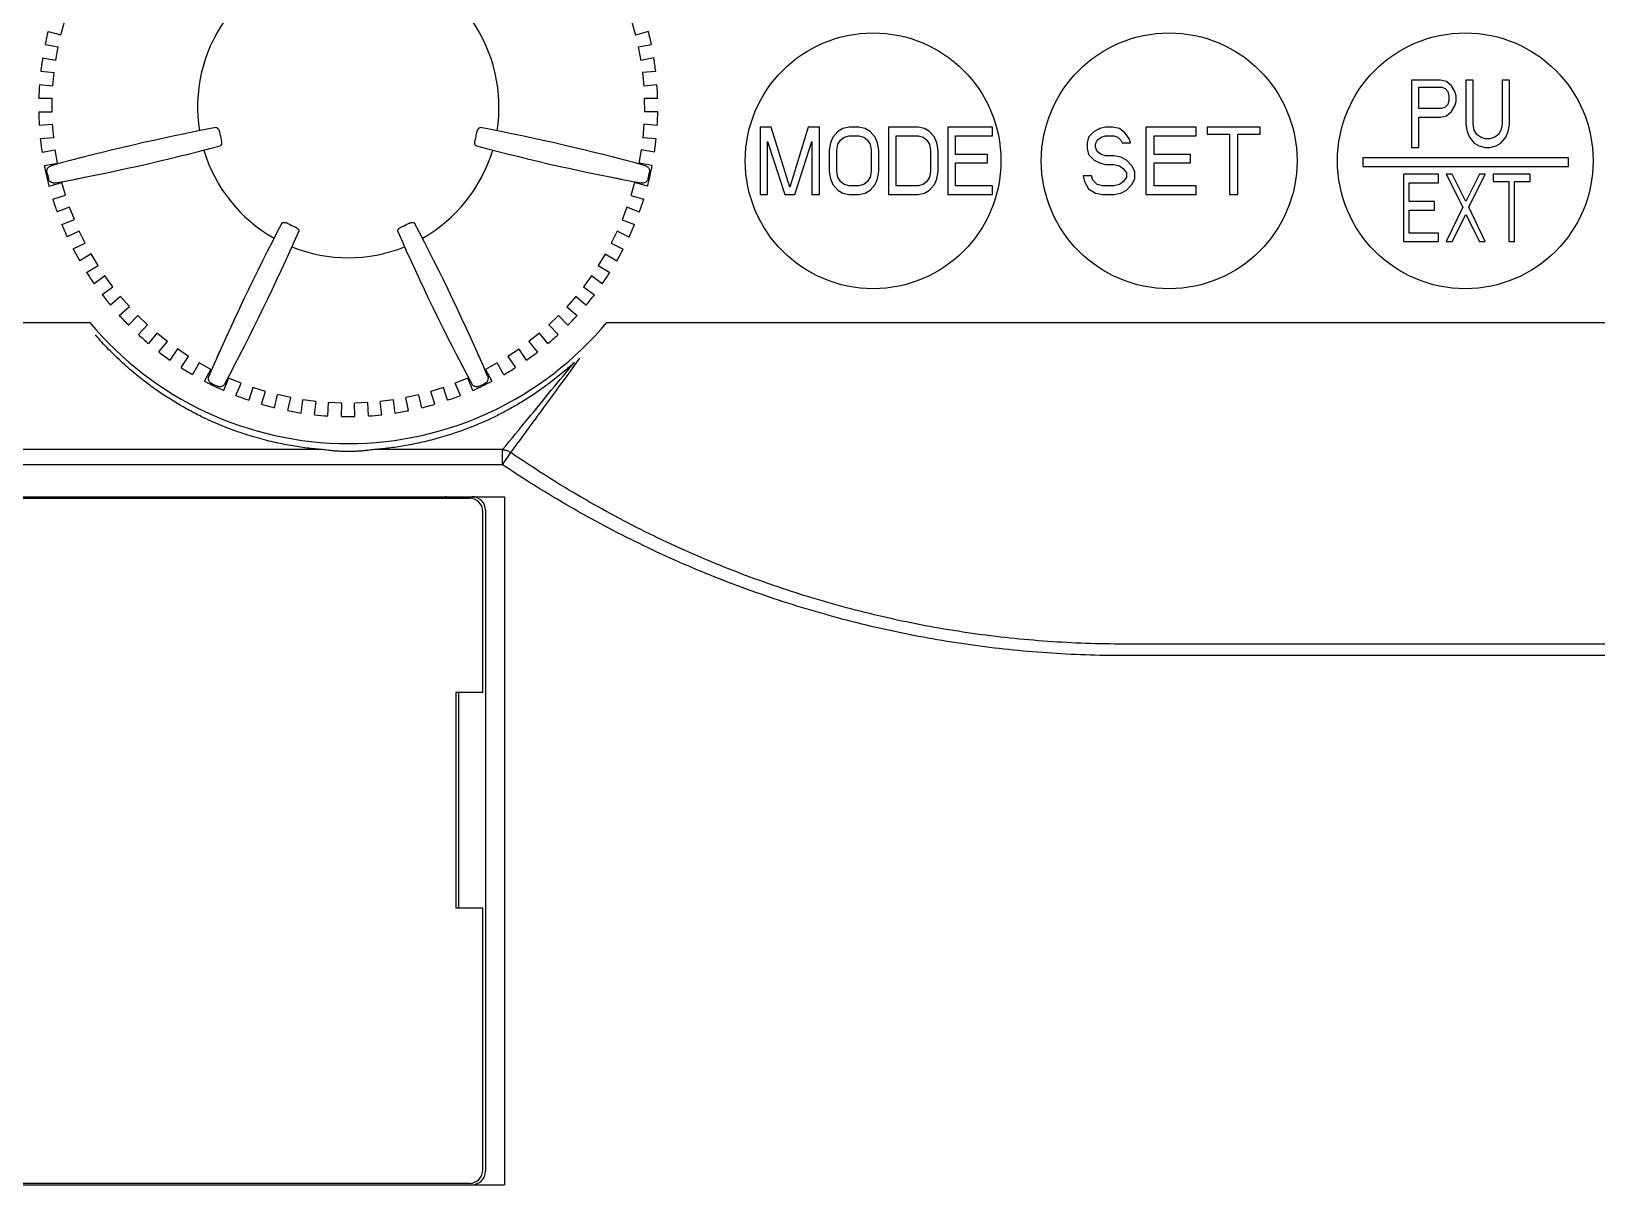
# Model space of a CAD drawing. Header units: millimetres. Extents: x -945625 to 316, y 6 to 533140.
# Drawn here: x -945581 to -945522.8, y 532783.5 to 532826.3 of the extents above; entities that cross this region are included whole.
import ezdxf

# ---------------------------------------------------------------- set-up
doc = ezdxf.new("R2010")
doc.units = ezdxf.units.MM
doc.header["$LTSCALE"] = 4
doc.layers.add('10', color=4, linetype='Continuous')
doc.layers.add('11', color=7, linetype='Continuous')

msp = doc.modelspace()

# ---------------------------------------------------------------- linework, layer by layer
at = {"layer": '10'}
for p, q in [((-945570.152, 532810.794), (-945584.446, 532810.794)), ((-945563.46, 532810.794), (-945568.24, 532810.794)), ((-945563.46, 532810.231), (-945563.46, 532810.794)), ((-945563.46, 532810.231), (-945563.157, 532810.681)), ((-945563.46, 532810.231), (-945584.446, 532810.231)), ((-945585.446, 532809.043), (-945563.396, 532809.043)), ((-945585.446, 532808.993), (-945564.696, 532808.993)), ((-945580.946, 532809.043), (-945580.946, 532808.993)), ((-945572.846, 532809.018), (-945572.846, 532808.993)), ((-945572.046, 532809.018), (-945572.046, 532808.993)), ((-945563.396, 532809.043), (-945563.396, 532783.493)), ((-945564.196, 532801.768), (-945564.196, 532808.493)), ((-945564.096, 532808.543), (-945564.096, 532783.993)), ((-945518.446, 532803.571), (-945540.385, 532803.571)), ((-945518.446, 532803.14), (-945540.385, 532803.14)), ((-945564.196, 532801.768), (-945565.196, 532801.768)), ((-945565.196, 532801.768), (-945565.196, 532793.768)), ((-945565.096, 532801.768), (-945565.096, 532793.768)), ((-945564.196, 532793.768), (-945565.196, 532793.768)), ((-945564.196, 532784.043), (-945564.196, 532793.768)), ((-945564.696, 532783.543), (-945585.446, 532783.543)), ((-945585.446, 532783.493), (-945563.396, 532783.493))]:
    msp.add_line(p, q, dxfattribs=at)
for centre, radius, start, end in [((-945572.446, 532809.018), 0.4, 176.41446, 180), ((-945572.446, 532809.018), 0.4, 0, 3.58554), ((-945565.596, 532808.543), 0.5, 64.19865, 90), ((-945564.696, 532808.493), 0.5, 0, 90), ((-945564.596, 532808.543), 0.5, 0, 90), ((-945564.696, 532784.043), 0.5, 270, 0), ((-945564.596, 532783.993), 0.5, 270, 0)]:
    msp.add_arc(centre, radius, start, end, dxfattribs=at)
for points, start_tangent, end_tangent in [([(-945570.152, 532810.794), (-945570.438, 532810.82), (-945570.729, 532810.852), (-945571.026, 532810.893), (-945571.332, 532810.943), (-945571.646, 532811.002), (-945571.971, 532811.072), (-945572.309, 532811.154), (-945572.659, 532811.25), (-945573.023, 532811.362), (-945573.403, 532811.492), (-945573.799, 532811.642), (-945574.212, 532811.816), (-945574.644, 532812.016), (-945575.093, 532812.247), (-945575.56, 532812.512), (-945576.042, 532812.815), (-945576.539, 532813.161), (-945577.051, 532813.557), (-945577.577, 532814.011), (-945578.097, 532814.515), (-945578.587, 532815.049)], (-0.99703, 0.077017), (-0.654764, 0.755833)), ([(-945563.157, 532810.681), (-945562.243, 532811.923), (-945561.392, 532813.086), (-945560.588, 532814.186)], (0.594493, 0.804101), (0.591037, 0.806644)), ([(-945560.793, 532814.031), (-945561.287, 532813.601), (-945561.775, 532813.218), (-945562.253, 532812.879), (-945562.717, 532812.582), (-945563.165, 532812.32), (-945563.597, 532812.091), (-945564.014, 532811.89), (-945564.415, 532811.714), (-945564.8, 532811.561), (-945565.17, 532811.428), (-945565.524, 532811.313), (-945565.865, 532811.213), (-945566.195, 532811.126), (-945566.513, 532811.051), (-945566.82, 532810.987), (-945567.116, 532810.933), (-945567.405, 532810.887), (-945567.686, 532810.85), (-945567.963, 532810.819), (-945568.24, 532810.794)], (-0.736594, -0.676335), (-0.99703, -0.077018)), ([(-945563.46, 532810.794), (-945562.526, 532811.932), (-945561.64, 532813.007), (-945560.793, 532814.031)], (0.633764, 0.773527), (0.637488, 0.770461)), ([(-945568.24, 532810.794), (-945568.343, 532810.779), (-945568.458, 532810.765), (-945568.591, 532810.751), (-945568.745, 532810.738), (-945568.918, 532810.728), (-945569.102, 532810.722), (-945569.29, 532810.722), (-945569.474, 532810.728), (-945569.647, 532810.738), (-945569.801, 532810.751), (-945569.933, 532810.765), (-945570.049, 532810.779), (-945570.152, 532810.794)], (-0.988212, -0.153095), (-0.988212, 0.153091)), ([(-945563.46, 532810.794), (-945563.396, 532810.785), (-945563.333, 532810.768), (-945563.272, 532810.746), (-945563.213, 532810.716), (-945563.157, 532810.681)], (0.995489, -0.09488), (0.820213, -0.572058)), ([(-945540.385, 532803.571), (-945541.796, 532803.595), (-945543.207, 532803.669), (-945544.615, 532803.793), (-945546.017, 532803.967), (-945547.411, 532804.19), (-945548.798, 532804.464), (-945550.176, 532804.787), (-945551.543, 532805.158), (-945552.896, 532805.579), (-945554.236, 532806.048), (-945555.561, 532806.565), (-945556.871, 532807.131), (-945558.163, 532807.744), (-945559.437, 532808.405), (-945560.696, 532809.116), (-945561.937, 532809.875), (-945563.157, 532810.681)], (-0.999999, -0.001058), (-0.824429, 0.565966)), ([(-945540.385, 532803.14), (-945541.811, 532803.165), (-945543.237, 532803.24), (-945544.66, 532803.364), (-945546.077, 532803.538), (-945547.487, 532803.761), (-945548.89, 532804.034), (-945550.284, 532804.355), (-945551.667, 532804.726), (-945553.037, 532805.144), (-945554.395, 532805.611), (-945555.739, 532806.126), (-945557.067, 532806.689), (-945558.379, 532807.3), (-945559.674, 532807.959), (-945560.954, 532808.667), (-945562.217, 532809.425), (-945563.46, 532810.231)], (-1, 0), (-0.82943, 0.558611))]:
    msp.add_spline(points, degree=3, dxfattribs=dict(at, start_tangent=start_tangent, end_tangent=end_tangent))
at = {"layer": '11'}
for p, q in [((-945580.348, 532826.325), (-945579.869, 532826.193)), ((-945579.869, 532826.193), (-945579.736, 532826.675)), ((-945558.654, 532826.67), (-945558.522, 532826.188)), ((-945558.042, 532826.319), (-945558.522, 532826.188)), ((-945580.46, 532825.834), (-945579.971, 532825.745)), ((-945580.061, 532825.253), (-945579.971, 532825.745)), ((-945557.93, 532825.828), (-945558.42, 532825.739)), ((-945558.42, 532825.739), (-945558.33, 532825.247)), ((-945580.55, 532825.342), (-945580.061, 532825.253)), ((-945557.841, 532825.337), (-945558.33, 532825.247)), ((-945580.619, 532824.844), (-945580.124, 532824.797)), ((-945580.171, 532824.299), (-945580.124, 532824.797)), ((-945557.772, 532824.838), (-945558.267, 532824.792)), ((-945558.267, 532824.792), (-945558.22, 532824.294)), ((-945528.617, 532824.518), (-945529.696, 532824.518)), ((-945529.696, 532824.518), (-945529.696, 532822.018)), ((-945528.393, 532824.465), (-945528.617, 532824.518)), ((-945527.404, 532824.518), (-945527.673, 532824.518)), ((-945527.673, 532824.518), (-945527.673, 532822.869)), ((-945527.404, 532822.869), (-945527.404, 532824.518)), ((-945526.055, 532824.518), (-945526.325, 532824.518)), ((-945526.325, 532824.518), (-945526.325, 532822.869)), ((-945526.055, 532822.869), (-945526.055, 532824.518)), ((-945580.666, 532824.346), (-945580.171, 532824.299)), ((-945557.725, 532824.34), (-945558.22, 532824.294)), ((-945529.426, 532824.252), (-945528.572, 532824.252)), ((-945529.426, 532823.455), (-945529.426, 532824.252)), ((-945528.572, 532824.252), (-945528.437, 532824.199)), ((-945528.437, 532824.199), (-945528.348, 532824.093)), ((-945528.213, 532824.306), (-945528.393, 532824.465)), ((-945528.348, 532824.093), (-945528.303, 532823.933)), ((-945528.303, 532823.933), (-945528.303, 532823.774)), ((-945528.078, 532824.093), (-945528.213, 532824.306)), ((-945528.033, 532823.933), (-945528.078, 532824.093)), ((-945528.033, 532823.72), (-945528.033, 532823.933)), ((-945580.691, 532823.843), (-945580.194, 532823.84)), ((-945580.197, 532823.34), (-945580.194, 532823.84)), ((-945557.7, 532823.837), (-945558.198, 532823.834)), ((-945558.198, 532823.834), (-945558.195, 532823.334)), ((-945528.572, 532823.455), (-945529.426, 532823.455)), ((-945528.437, 532823.508), (-945528.572, 532823.455)), ((-945528.348, 532823.614), (-945528.437, 532823.508)), ((-945528.393, 532823.189), (-945528.213, 532823.348)), ((-945528.303, 532823.774), (-945528.348, 532823.614)), ((-945528.213, 532823.348), (-945528.078, 532823.561)), ((-945528.078, 532823.561), (-945528.033, 532823.72)), ((-945580.695, 532823.343), (-945580.197, 532823.34)), ((-945580.676, 532822.84), (-945580.18, 532822.88)), ((-945580.14, 532822.381), (-945580.18, 532822.88)), ((-945558.212, 532822.874), (-945558.252, 532822.376)), ((-945557.716, 532822.834), (-945558.212, 532822.874)), ((-945557.697, 532823.337), (-945558.195, 532823.334)), ((-945553.483, 532822.768), (-945553.896, 532822.768)), ((-945553.896, 532822.768), (-945553.896, 532820.268)), ((-945552.794, 532820.534), (-945553.483, 532822.768)), ((-945552.105, 532822.768), (-945552.794, 532820.534)), ((-945551.692, 532822.768), (-945552.105, 532822.768)), ((-945551.692, 532820.268), (-945551.692, 532822.768)), ((-945550.59, 532822.768), (-945550.819, 532822.715)), ((-945550.222, 532822.768), (-945550.59, 532822.768)), ((-945549.993, 532822.715), (-945550.222, 532822.768)), ((-945548.018, 532822.768), (-945549.12, 532822.768)), ((-945549.12, 532822.768), (-945549.12, 532820.268)), ((-945547.789, 532822.715), (-945548.018, 532822.768)), ((-945545.263, 532822.768), (-945546.916, 532822.768)), ((-945546.916, 532822.768), (-945546.916, 532820.268)), ((-945545.263, 532822.449), (-945545.263, 532822.768)), ((-945541.066, 532822.768), (-945541.274, 532822.715)), ((-945540.807, 532822.768), (-945541.066, 532822.768)), ((-945540.548, 532822.715), (-945540.807, 532822.768)), ((-945537.696, 532822.768), (-945539.563, 532822.768)), ((-945539.563, 532822.768), (-945539.563, 532820.268)), ((-945537.696, 532822.449), (-945537.696, 532822.768)), ((-945535.311, 532822.768), (-945537.281, 532822.768)), ((-945537.281, 532822.768), (-945537.281, 532822.502)), ((-945535.311, 532822.502), (-945535.311, 532822.768)), ((-945529.426, 532823.135), (-945528.617, 532823.135)), ((-945529.426, 532822.018), (-945529.426, 532823.135)), ((-945528.617, 532823.135), (-945528.393, 532823.189)), ((-945527.673, 532822.869), (-945527.628, 532822.603)), ((-945527.359, 532822.657), (-945527.404, 532822.869)), ((-945526.325, 532822.869), (-945526.37, 532822.657)), ((-945526.1, 532822.603), (-945526.055, 532822.869)), ((-945580.635, 532822.341), (-945580.14, 532822.381)), ((-945557.757, 532822.336), (-945558.252, 532822.376)), ((-945553.62, 532820.268), (-945553.62, 532822.236)), ((-945553.62, 532822.236), (-945552.978, 532820.268)), ((-945552.61, 532820.268), (-945551.967, 532822.236)), ((-945551.967, 532822.236), (-945551.967, 532820.268)), ((-945551.279, 532822.183), (-945551.324, 532821.917)), ((-945551.187, 532822.396), (-945551.279, 532822.183)), ((-945551.003, 532822.609), (-945551.187, 532822.396)), ((-945550.819, 532822.715), (-945551.003, 532822.609)), ((-945551.003, 532822.13), (-945550.911, 532822.29)), ((-945550.911, 532822.29), (-945550.773, 532822.396)), ((-945550.773, 532822.396), (-945550.59, 532822.449)), ((-945550.59, 532822.449), (-945550.222, 532822.449)), ((-945550.222, 532822.449), (-945550.039, 532822.396)), ((-945550.039, 532822.396), (-945549.901, 532822.29)), ((-945549.809, 532822.609), (-945549.993, 532822.715)), ((-945549.901, 532822.29), (-945549.809, 532822.13)), ((-945549.625, 532822.396), (-945549.809, 532822.609)), ((-945549.534, 532822.183), (-945549.625, 532822.396)), ((-945549.488, 532821.917), (-945549.534, 532822.183)), ((-945548.845, 532822.449), (-945548.018, 532822.449)), ((-945548.845, 532820.587), (-945548.845, 532822.449)), ((-945548.018, 532822.449), (-945547.835, 532822.396)), ((-945547.835, 532822.396), (-945547.697, 532822.29)), ((-945547.605, 532822.609), (-945547.789, 532822.715)), ((-945547.697, 532822.29), (-945547.605, 532822.13)), ((-945547.421, 532822.396), (-945547.605, 532822.609)), ((-945547.33, 532822.183), (-945547.421, 532822.396)), ((-945547.284, 532821.917), (-945547.33, 532822.183)), ((-945546.641, 532822.449), (-945545.263, 532822.449)), ((-945546.641, 532821.758), (-945546.641, 532822.449)), ((-945541.688, 532822.396), (-945541.74, 532822.183)), ((-945541.74, 532822.183), (-945541.74, 532821.97)), ((-945541.481, 532822.609), (-945541.688, 532822.396)), ((-945541.274, 532822.715), (-945541.481, 532822.609)), ((-945541.429, 532822.13), (-945541.377, 532822.29)), ((-945541.377, 532822.29), (-945541.222, 532822.396)), ((-945541.222, 532822.396), (-945541.066, 532822.449)), ((-945541.066, 532822.449), (-945540.755, 532822.449)), ((-945540.755, 532822.449), (-945540.6, 532822.396)), ((-945540.6, 532822.396), (-945540.496, 532822.29)), ((-945540.34, 532822.556), (-945540.548, 532822.715)), ((-945540.496, 532822.29), (-945540.444, 532822.183)), ((-945540.444, 532822.183), (-945540.133, 532822.183)), ((-945540.185, 532822.343), (-945540.34, 532822.556)), ((-945540.133, 532822.183), (-945540.185, 532822.343)), ((-945539.251, 532822.449), (-945537.696, 532822.449)), ((-945539.251, 532821.758), (-945539.251, 532822.449)), ((-945537.281, 532822.502), (-945536.451, 532822.502)), ((-945536.451, 532822.502), (-945536.451, 532820.268)), ((-945536.14, 532822.502), (-945535.311, 532822.502)), ((-945536.14, 532820.268), (-945536.14, 532822.502)), ((-945527.628, 532822.603), (-945527.539, 532822.391)), ((-945527.539, 532822.391), (-945527.359, 532822.178)), ((-945527.269, 532822.497), (-945527.359, 532822.657)), ((-945527.134, 532822.391), (-945527.269, 532822.497)), ((-945526.954, 532822.337), (-945527.134, 532822.391)), ((-945526.775, 532822.337), (-945526.954, 532822.337)), ((-945526.595, 532822.391), (-945526.775, 532822.337)), ((-945526.46, 532822.497), (-945526.595, 532822.391)), ((-945526.37, 532822.657), (-945526.46, 532822.497)), ((-945526.37, 532822.178), (-945526.19, 532822.391)), ((-945526.19, 532822.391), (-945526.1, 532822.603)), ((-945580.573, 532821.842), (-945580.083, 532821.925)), ((-945579.999, 532821.432), (-945580.083, 532821.925)), ((-945579.032, 532821.654), (-945579.517, 532821.528)), ((-945558.875, 532821.528), (-945559.36, 532821.654)), ((-945558.31, 532821.92), (-945558.394, 532821.427)), ((-945557.82, 532821.836), (-945558.31, 532821.92)), ((-945551.324, 532821.917), (-945551.324, 532821.119)), ((-945551.049, 532821.917), (-945551.003, 532822.13)), ((-945551.049, 532821.119), (-945551.049, 532821.917)), ((-945549.809, 532822.13), (-945549.763, 532821.917)), ((-945549.763, 532821.917), (-945549.763, 532821.119)), ((-945549.488, 532821.119), (-945549.488, 532821.917)), ((-945547.605, 532822.13), (-945547.559, 532821.917)), ((-945547.559, 532821.917), (-945547.559, 532821.119)), ((-945547.284, 532821.119), (-945547.284, 532821.917)), ((-945545.447, 532821.758), (-945546.641, 532821.758)), ((-945545.447, 532821.439), (-945545.447, 532821.758)), ((-945541.74, 532821.97), (-945541.688, 532821.758)), ((-945541.688, 532821.758), (-945541.481, 532821.545)), ((-945541.429, 532822.024), (-945541.429, 532822.13)), ((-945541.377, 532821.864), (-945541.429, 532822.024)), ((-945541.222, 532821.758), (-945541.377, 532821.864)), ((-945541.066, 532821.705), (-945541.222, 532821.758)), ((-945540.755, 532821.705), (-945541.066, 532821.705)), ((-945540.496, 532821.651), (-945540.755, 532821.705)), ((-945540.288, 532821.545), (-945540.496, 532821.651)), ((-945537.903, 532821.758), (-945539.251, 532821.758)), ((-945537.903, 532821.439), (-945537.903, 532821.758)), ((-945523.86, 532821.623), (-945531.496, 532821.623)), ((-945531.496, 532821.623), (-945531.496, 532821.303)), ((-945529.696, 532822.018), (-945529.426, 532822.018)), ((-945527.359, 532822.178), (-945527.179, 532822.072)), ((-945527.179, 532822.072), (-945526.954, 532822.018)), ((-945526.954, 532822.018), (-945526.775, 532822.018)), ((-945526.775, 532822.018), (-945526.55, 532822.072)), ((-945526.55, 532822.072), (-945526.37, 532822.178)), ((-945523.86, 532821.303), (-945523.86, 532821.623)), ((-945580.489, 532821.349), (-945579.999, 532821.432)), ((-945557.903, 532821.343), (-945558.394, 532821.427)), ((-945551.324, 532821.119), (-945551.279, 532820.853)), ((-945551.003, 532820.907), (-945551.049, 532821.119)), ((-945549.763, 532821.119), (-945549.809, 532820.907)), ((-945549.534, 532820.853), (-945549.488, 532821.119)), ((-945547.559, 532821.119), (-945547.605, 532820.907)), ((-945547.33, 532820.853), (-945547.284, 532821.119)), ((-945546.641, 532821.439), (-945545.447, 532821.439)), ((-945546.641, 532820.587), (-945546.641, 532821.439)), ((-945541.481, 532821.545), (-945541.274, 532821.439)), ((-945541.274, 532821.439), (-945541.066, 532821.385)), ((-945541.066, 532821.385), (-945540.755, 532821.385)), ((-945540.755, 532821.385), (-945540.548, 532821.332)), ((-945540.548, 532821.332), (-945540.392, 532821.226)), ((-945540.392, 532821.226), (-945540.288, 532821.066)), ((-945540.081, 532821.332), (-945540.288, 532821.545)), ((-945540.288, 532821.066), (-945540.288, 532820.907)), ((-945539.977, 532821.119), (-945540.081, 532821.332)), ((-945539.977, 532820.853), (-945539.977, 532821.119)), ((-945539.251, 532821.439), (-945537.903, 532821.439)), ((-945539.251, 532820.587), (-945539.251, 532821.439)), ((-945531.496, 532821.303), (-945523.86, 532821.303)), ((-945528.692, 532821.018), (-945529.996, 532821.018)), ((-945529.996, 532821.018), (-945529.996, 532818.518)), ((-945528.692, 532820.699), (-945528.692, 532821.018)), ((-945528.184, 532821.018), (-945528.402, 532821.018)), ((-945528.402, 532821.018), (-945527.786, 532819.795)), ((-945527.677, 532820.008), (-945528.184, 532821.018)), ((-945527.17, 532821.018), (-945527.677, 532820.008)), ((-945527.568, 532819.795), (-945526.952, 532821.018)), ((-945526.952, 532821.018), (-945527.17, 532821.018)), ((-945525.286, 532821.018), (-945526.663, 532821.018)), ((-945526.663, 532821.018), (-945526.663, 532820.752)), ((-945525.286, 532820.752), (-945525.286, 532821.018)), ((-945580.314, 532820.578), (-945579.836, 532820.716)), ((-945579.698, 532820.236), (-945579.836, 532820.716)), ((-945579.359, 532820.834), (-945578.866, 532820.931)), ((-945559.525, 532820.931), (-945559.033, 532820.834)), ((-945558.557, 532820.711), (-945558.696, 532820.23)), ((-945558.079, 532820.573), (-945558.557, 532820.711)), ((-945551.279, 532820.853), (-945551.187, 532820.641)), ((-945551.187, 532820.641), (-945551.003, 532820.428)), ((-945550.911, 532820.747), (-945551.003, 532820.907)), ((-945550.773, 532820.641), (-945550.911, 532820.747)), ((-945550.59, 532820.587), (-945550.773, 532820.641)), ((-945550.222, 532820.587), (-945550.59, 532820.587)), ((-945550.039, 532820.641), (-945550.222, 532820.587)), ((-945549.901, 532820.747), (-945550.039, 532820.641)), ((-945549.809, 532820.907), (-945549.901, 532820.747)), ((-945549.809, 532820.428), (-945549.625, 532820.641)), ((-945549.625, 532820.641), (-945549.534, 532820.853)), ((-945548.018, 532820.587), (-945548.845, 532820.587)), ((-945547.835, 532820.641), (-945548.018, 532820.587)), ((-945547.697, 532820.747), (-945547.835, 532820.641)), ((-945547.605, 532820.907), (-945547.697, 532820.747)), ((-945547.605, 532820.428), (-945547.421, 532820.641)), ((-945547.421, 532820.641), (-945547.33, 532820.853)), ((-945545.263, 532820.587), (-945546.641, 532820.587)), ((-945545.263, 532820.268), (-945545.263, 532820.587)), ((-945541.585, 532820.96), (-945541.896, 532820.96)), ((-945541.896, 532820.96), (-945541.844, 532820.747)), ((-945541.844, 532820.747), (-945541.688, 532820.481)), ((-945541.688, 532820.481), (-945541.429, 532820.322)), ((-945541.533, 532820.8), (-945541.585, 532820.96)), ((-945541.377, 532820.641), (-945541.533, 532820.8)), ((-945541.17, 532820.587), (-945541.377, 532820.641)), ((-945540.755, 532820.587), (-945541.17, 532820.587)), ((-945540.548, 532820.641), (-945540.755, 532820.587)), ((-945540.392, 532820.747), (-945540.548, 532820.641)), ((-945540.288, 532820.907), (-945540.392, 532820.747)), ((-945540.288, 532820.428), (-945540.081, 532820.641)), ((-945540.081, 532820.641), (-945539.977, 532820.853)), ((-945537.696, 532820.587), (-945539.251, 532820.587)), ((-945537.696, 532820.268), (-945537.696, 532820.587)), ((-945529.778, 532820.699), (-945528.692, 532820.699)), ((-945529.778, 532820.008), (-945529.778, 532820.699)), ((-945526.663, 532820.752), (-945526.083, 532820.752)), ((-945526.083, 532820.752), (-945526.083, 532818.518)), ((-945525.865, 532820.752), (-945525.286, 532820.752)), ((-945525.865, 532818.518), (-945525.865, 532820.752)), ((-945580.175, 532820.098), (-945579.698, 532820.236)), ((-945558.696, 532820.23), (-945558.218, 532820.093)), ((-945553.896, 532820.268), (-945553.62, 532820.268)), ((-945552.978, 532820.268), (-945552.61, 532820.268)), ((-945551.967, 532820.268), (-945551.692, 532820.268)), ((-945551.003, 532820.428), (-945550.819, 532820.322)), ((-945550.819, 532820.322), (-945550.59, 532820.268)), ((-945550.59, 532820.268), (-945550.222, 532820.268)), ((-945550.222, 532820.268), (-945549.993, 532820.322)), ((-945549.993, 532820.322), (-945549.809, 532820.428)), ((-945549.12, 532820.268), (-945548.018, 532820.268)), ((-945548.018, 532820.268), (-945547.789, 532820.322)), ((-945547.789, 532820.322), (-945547.605, 532820.428)), ((-945546.916, 532820.268), (-945545.263, 532820.268)), ((-945541.429, 532820.322), (-945541.17, 532820.268)), ((-945541.17, 532820.268), (-945540.755, 532820.268)), ((-945540.755, 532820.268), (-945540.496, 532820.322)), ((-945540.496, 532820.322), (-945540.288, 532820.428)), ((-945539.563, 532820.268), (-945537.696, 532820.268)), ((-945536.451, 532820.268), (-945536.14, 532820.268)), ((-945528.836, 532820.008), (-945529.778, 532820.008)), ((-945528.836, 532819.689), (-945528.836, 532820.008)), ((-945579.551, 532819.799), (-945580.015, 532819.621)), ((-945579.836, 532819.154), (-945579.372, 532819.333)), ((-945579.372, 532819.333), (-945579.551, 532819.799)), ((-945558.842, 532819.794), (-945559.022, 532819.328)), ((-945559.022, 532819.328), (-945558.558, 532819.149)), ((-945558.378, 532819.615), (-945558.842, 532819.794)), ((-945529.778, 532819.689), (-945528.836, 532819.689)), ((-945529.778, 532818.837), (-945529.778, 532819.689)), ((-945527.786, 532819.795), (-945528.402, 532818.518)), ((-945528.184, 532818.518), (-945527.677, 532819.529)), ((-945527.677, 532819.529), (-945527.17, 532818.518)), ((-945526.952, 532818.518), (-945527.568, 532819.795)), ((-945579.188, 532818.911), (-945579.634, 532818.693)), ((-945578.968, 532818.462), (-945579.188, 532818.911)), ((-945559.206, 532818.906), (-945559.426, 532818.457)), ((-945558.76, 532818.687), (-945559.206, 532818.906)), ((-945528.692, 532818.837), (-945529.778, 532818.837)), ((-945528.692, 532818.518), (-945528.692, 532818.837)), ((-945579.415, 532818.243), (-945578.968, 532818.462)), ((-945559.426, 532818.457), (-945558.98, 532818.238)), ((-945529.996, 532818.518), (-945528.692, 532818.518)), ((-945528.402, 532818.518), (-945528.184, 532818.518)), ((-945527.17, 532818.518), (-945526.952, 532818.518)), ((-945526.083, 532818.518), (-945525.865, 532818.518)), ((-945578.748, 532818.058), (-945579.174, 532817.801)), ((-945578.916, 532817.373), (-945578.49, 532817.629)), ((-945578.49, 532817.629), (-945578.748, 532818.058)), ((-945559.646, 532818.053), (-945559.905, 532817.625)), ((-945559.905, 532817.625), (-945559.479, 532817.368)), ((-945559.221, 532817.796), (-945559.646, 532818.053)), ((-945578.236, 532817.246), (-945578.638, 532816.953)), ((-945577.941, 532816.842), (-945578.236, 532817.246)), ((-945560.159, 532817.241), (-945560.454, 532816.837)), ((-945559.757, 532816.949), (-945560.159, 532817.241)), ((-945578.343, 532816.549), (-945577.941, 532816.842)), ((-945577.655, 532816.482), (-945578.03, 532816.155)), ((-945577.326, 532816.105), (-945577.655, 532816.482)), ((-945560.741, 532816.478), (-945561.069, 532816.101)), ((-945560.366, 532816.151), (-945560.741, 532816.478)), ((-945560.454, 532816.837), (-945560.052, 532816.544)), ((-945577.701, 532815.778), (-945577.326, 532816.105)), ((-945561.069, 532816.101), (-945560.694, 532815.774)), ((-945581.696, 532815.518), (-945578.801, 532815.518)), ((-945577.009, 532815.771), (-945577.354, 532815.413)), ((-945576.649, 532815.424), (-945577.009, 532815.771)), ((-945576.994, 532815.066), (-945576.649, 532815.424)), ((-945561.386, 532815.768), (-945561.747, 532815.421)), ((-945561.747, 532815.421), (-945561.402, 532815.063)), ((-945561.041, 532815.409), (-945561.386, 532815.768)), ((-945559.591, 532815.518), (-945521.946, 532815.518)), ((-945576.304, 532815.12), (-945576.617, 532814.733)), ((-945575.915, 532814.806), (-945576.304, 532815.12)), ((-945576.228, 532814.419), (-945575.915, 532814.806)), ((-945573.871, 532814.666), (-945574.075, 532814.208)), ((-945564.317, 532814.208), (-945564.521, 532814.666)), ((-945562.092, 532815.116), (-945562.481, 532814.802)), ((-945562.481, 532814.802), (-945562.168, 532814.415)), ((-945561.779, 532814.729), (-945562.092, 532815.116)), ((-945575.545, 532814.532), (-945575.823, 532814.12)), ((-945575.131, 532814.253), (-945575.545, 532814.532)), ((-945575.408, 532813.841), (-945575.131, 532814.253)), ((-945573.433, 532813.899), (-945573.202, 532814.344)), ((-945565.19, 532814.344), (-945564.958, 532813.899)), ((-945562.851, 532814.529), (-945563.266, 532814.25)), ((-945563.266, 532814.25), (-945562.988, 532813.838)), ((-945562.573, 532814.117), (-945562.851, 532814.529)), ((-945574.738, 532814.013), (-945574.979, 532813.578)), ((-945574.3, 532813.771), (-945574.738, 532814.013)), ((-945574.541, 532813.336), (-945574.3, 532813.771)), ((-945563.659, 532814.01), (-945564.096, 532813.769)), ((-945564.096, 532813.769), (-945563.856, 532813.333)), ((-945563.418, 532813.575), (-945563.659, 532814.01)), ((-945573.639, 532813.452), (-945573.829, 532812.993)), ((-945573.177, 532813.261), (-945573.639, 532813.452)), ((-945573.367, 532812.802), (-945573.177, 532813.261)), ((-945572.745, 532813.104), (-945572.894, 532812.629)), ((-945572.268, 532812.953), (-945572.745, 532813.104)), ((-945572.418, 532812.479), (-945572.268, 532812.953)), ((-945565.652, 532813.102), (-945566.129, 532812.952)), ((-945565.98, 532812.477), (-945566.129, 532812.952)), ((-945565.503, 532812.627), (-945565.652, 532813.102)), ((-945564.758, 532813.45), (-945565.22, 532813.259)), ((-945565.03, 532812.8), (-945565.22, 532813.259)), ((-945564.568, 532812.991), (-945564.758, 532813.45)), ((-945571.931, 532812.348), (-945571.823, 532812.834)), ((-945571.335, 532812.726), (-945571.823, 532812.834)), ((-945571.443, 532812.24), (-945571.335, 532812.726)), ((-945570.947, 532812.152), (-945570.882, 532812.645)), ((-945570.387, 532812.58), (-945570.882, 532812.645)), ((-945570.452, 532812.087), (-945570.387, 532812.58)), ((-945569.95, 532812.043), (-945569.928, 532812.54)), ((-945569.429, 532812.518), (-945569.928, 532812.54)), ((-945569.45, 532812.021), (-945569.429, 532812.518)), ((-945568.469, 532812.54), (-945568.969, 532812.518)), ((-945568.947, 532812.021), (-945568.969, 532812.518)), ((-945568.447, 532812.043), (-945568.469, 532812.54)), ((-945567.515, 532812.645), (-945568.011, 532812.58)), ((-945567.946, 532812.086), (-945568.011, 532812.58)), ((-945567.45, 532812.152), (-945567.515, 532812.645)), ((-945566.574, 532812.833), (-945567.062, 532812.724)), ((-945566.954, 532812.239), (-945567.062, 532812.724)), ((-945566.466, 532812.347), (-945566.574, 532812.833))]:
    msp.add_line(p, q, dxfattribs=at)
for centre in [(-945549.696, 532821.518), (-945538.696, 532821.518), (-945527.696, 532821.518)]:
    msp.add_circle(centre, 4.75, dxfattribs=at)
for centre, radius, start, end in [((-945569.196, 532823.518), 11.5, 165.87423, 168.38291), ((-945569.196, 532823.518), 5.6, 145.19725, 189.08847), ((-945569.196, 532823.518), 5.6, 350.91153, 34.80275), ((-945569.196, 532823.518), 11.5, 11.58852, 14.0972), ((-945569.196, 532823.518), 11.5, 170.87423, 173.38291), ((-945569.196, 532823.518), 11.5, 6.58852, 9.0972), ((-945569.196, 532823.518), 11.5, 175.87423, 178.38291), ((-945569.196, 532823.518), 11.5, 1.58852, 4.0972), ((-945569.196, 532823.518), 11.5, 180.87423, 183.38291), ((-945569.196, 532823.518), 11.5, 356.58852, 359.0972), ((-945569.196, 532823.518), 11.5, 185.87423, 188.38291), ((-945559.134, 532744.168), 80, 100.7897, 105.29422), ((-945569.196, 532823.518), 4.873, 191.14999, 194.56429), ((-945569.196, 532823.518), 4.873, 345.43571, 348.85001), ((-945579.258, 532744.168), 80, 74.70578, 79.2103), ((-945569.196, 532823.518), 11.5, 351.58852, 354.0972), ((-945594.559, 532899.376), 80, 280.42006, 284.92458), ((-945569.196, 532823.518), 5.6, 196.62582, 240.51704), ((-945569.196, 532823.518), 5.6, 299.48296, 343.37418), ((-945543.832, 532899.376), 80, 255.07542, 259.57994), ((-945569.196, 532823.518), 11.5, 190.87423, 194.81148), ((-945569.196, 532823.518), 11.454, 192.21157, 193.50271), ((-945569.196, 532823.518), 11.5, 345.15994, 349.0972), ((-945569.196, 532823.518), 11.454, 346.49729, 347.78843), ((-945569.196, 532823.518), 11.5, 197.3028, 199.81148), ((-945569.196, 532823.518), 11.5, 340.15994, 342.66863), ((-945569.196, 532823.518), 11.5, 202.3028, 204.81148), ((-945500.884, 532781.911), 80, 152.21827, 156.72279), ((-945644.318, 532850.985), 80, 331.84864, 336.35315), ((-945569.196, 532823.518), 4.873, 242.57857, 245.99286), ((-945494.074, 532850.985), 80, 203.64685, 208.15136), ((-945569.196, 532823.518), 4.873, 294.00714, 297.42143), ((-945637.508, 532781.911), 80, 23.27721, 27.78173), ((-945569.196, 532823.518), 11.5, 335.15994, 337.66863), ((-945569.196, 532823.518), 11.5, 207.3028, 209.81148), ((-945569.196, 532823.518), 5.6, 248.05439, 291.94561), ((-945569.196, 532823.518), 11.5, 330.15994, 332.66863), ((-945569.196, 532823.518), 11.5, 212.3028, 214.81148), ((-945569.196, 532823.518), 11.5, 325.15994, 327.66863), ((-945569.196, 532823.518), 11.5, 217.3028, 219.81148), ((-945569.196, 532823.518), 11.5, 320.15994, 322.66863), ((-945569.196, 532823.518), 12.5, 219.79182, 320.20818), ((-945569.196, 532823.518), 11.5, 222.3028, 224.81148), ((-945569.196, 532823.518), 11.5, 315.15994, 317.66863), ((-945569.196, 532823.518), 11.5, 227.3028, 229.81148), ((-945569.196, 532823.518), 11.5, 310.15994, 312.66863), ((-945569.196, 532823.518), 11.5, 232.3028, 234.81148), ((-945569.196, 532823.518), 11.5, 305.15994, 307.66863), ((-945569.196, 532823.518), 11.5, 237.3028, 239.81148), ((-945569.196, 532823.518), 11.5, 300.15994, 302.66863), ((-945569.196, 532823.518), 11.5, 242.3028, 246.24006), ((-945569.196, 532823.518), 11.454, 243.64015, 244.93128), ((-945569.196, 532823.518), 11.5, 293.73137, 297.66863), ((-945569.196, 532823.518), 11.454, 295.06872, 296.35985), ((-945569.196, 532823.518), 11.5, 248.73137, 251.24006), ((-945569.196, 532823.518), 11.5, 253.73137, 256.24006), ((-945569.196, 532823.518), 11.5, 283.73137, 286.24006), ((-945569.196, 532823.518), 11.5, 288.73137, 291.24006), ((-945569.196, 532823.518), 11.5, 258.73137, 261.24006), ((-945569.196, 532823.518), 11.5, 263.73137, 266.24006), ((-945569.196, 532823.518), 11.5, 268.73137, 271.24006), ((-945569.196, 532823.518), 11.5, 273.73137, 276.24006), ((-945569.196, 532823.518), 11.5, 278.73137, 281.24006)]:
    msp.add_arc(centre, radius, start, end, dxfattribs=at)
for points, start_tangent, end_tangent in [([(-945574.11, 532822.753), (-945574.093, 532822.754), (-945574.075, 532822.748), (-945574.057, 532822.736), (-945574.039, 532822.719), (-945574.023, 532822.697), (-945574.008, 532822.671), (-945573.995, 532822.641), (-945573.985, 532822.609), (-945573.977, 532822.576)], (0.982321, 0.187205), (0.193379, -0.981124)), ([(-945573.912, 532822.293), (-945573.905, 532822.259), (-945573.901, 532822.226), (-945573.899, 532822.194), (-945573.901, 532822.164), (-945573.907, 532822.137), (-945573.915, 532822.114), (-945573.926, 532822.096), (-945573.94, 532822.082), (-945573.956, 532822.075)], (0.251466, -0.967866), (-0.966266, -0.257547)), ([(-945564.436, 532822.075), (-945564.452, 532822.082), (-945564.466, 532822.096), (-945564.477, 532822.114), (-945564.485, 532822.137), (-945564.49, 532822.164), (-945564.492, 532822.194), (-945564.491, 532822.226), (-945564.487, 532822.259), (-945564.479, 532822.293)], (-0.966266, 0.257547), (0.251466, 0.967866)), ([(-945564.415, 532822.576), (-945564.407, 532822.61), (-945564.396, 532822.642), (-945564.383, 532822.671), (-945564.369, 532822.697), (-945564.352, 532822.719), (-945564.335, 532822.736), (-945564.317, 532822.748), (-945564.299, 532822.754), (-945564.281, 532822.753)], (0.193379, 0.981124), (0.982321, -0.187205)), ([(-945580.391, 532821.096), (-945580.395, 532821.132), (-945580.392, 532821.169), (-945580.382, 532821.205), (-945580.365, 532821.24), (-945580.341, 532821.272), (-945580.311, 532821.298), (-945580.276, 532821.32), (-945580.236, 532821.335)], (-0.211524, 0.977373), (0.964584, 0.263776)), ([(-945558.156, 532821.335), (-945558.116, 532821.32), (-945558.081, 532821.299), (-945558.051, 532821.272), (-945558.027, 532821.24), (-945558.01, 532821.206), (-945558, 532821.169), (-945557.997, 532821.132), (-945558.001, 532821.096)], (0.964584, -0.263776), (-0.211524, -0.977373)), ([(-945580.09, 532820.696), (-945580.132, 532820.692), (-945580.173, 532820.696), (-945580.212, 532820.707), (-945580.247, 532820.725), (-945580.278, 532820.748), (-945580.302, 532820.777), (-945580.321, 532820.809), (-945580.333, 532820.844)], (-0.983508, -0.180864), (-0.233489, 0.972359)), ([(-945558.059, 532820.844), (-945558.071, 532820.809), (-945558.089, 532820.777), (-945558.114, 532820.748), (-945558.145, 532820.725), (-945558.18, 532820.707), (-945558.219, 532820.696), (-945558.26, 532820.692), (-945558.301, 532820.696)], (-0.233489, -0.972359), (-0.983508, 0.180864)), ([(-945571.662, 532819.199), (-945571.651, 532819.213), (-945571.635, 532819.224), (-945571.615, 532819.23), (-945571.591, 532819.233), (-945571.563, 532819.232), (-945571.534, 532819.228), (-945571.503, 532819.219), (-945571.471, 532819.207), (-945571.44, 532819.193)], (0.466104, 0.88473), (0.887643, -0.460532)), ([(-945571.178, 532819.067), (-945571.148, 532819.052), (-945571.119, 532819.034), (-945571.093, 532819.015), (-945571.071, 532818.995), (-945571.053, 532818.974), (-945571.04, 532818.953), (-945571.033, 532818.933), (-945571.031, 532818.914), (-945571.035, 532818.897)], (0.913495, -0.406851), (-0.401098, -0.916035)), ([(-945567.357, 532818.897), (-945567.361, 532818.914), (-945567.359, 532818.933), (-945567.352, 532818.953), (-945567.339, 532818.974), (-945567.321, 532818.995), (-945567.299, 532819.015), (-945567.273, 532819.034), (-945567.244, 532819.052), (-945567.213, 532819.067)], (-0.401098, 0.916035), (0.913495, 0.406851)), ([(-945566.952, 532819.193), (-945566.921, 532819.207), (-945566.889, 532819.219), (-945566.858, 532819.228), (-945566.828, 532819.232), (-945566.801, 532819.233), (-945566.776, 532819.23), (-945566.756, 532819.224), (-945566.74, 532819.213), (-945566.73, 532819.199)], (0.887643, 0.460532), (0.466104, -0.88473)), ([(-945574.282, 532813.255), (-945574.313, 532813.275), (-945574.34, 532813.301), (-945574.362, 532813.331), (-945574.379, 532813.366), (-945574.388, 532813.404), (-945574.39, 532813.444), (-945574.385, 532813.485), (-945574.372, 532813.525)], (-0.896024, 0.444005), (0.39518, 0.918604)), ([(-945564.02, 532813.525), (-945564.007, 532813.485), (-945564.001, 532813.444), (-945564.004, 532813.404), (-945564.013, 532813.366), (-945564.03, 532813.331), (-945564.052, 532813.3), (-945564.079, 532813.275), (-945564.11, 532813.255)], (0.39518, -0.918604), (-0.896024, -0.444005)), ([(-945573.782, 532813.241), (-945573.805, 532813.206), (-945573.833, 532813.176), (-945573.866, 532813.153), (-945573.902, 532813.136), (-945573.94, 532813.127), (-945573.977, 532813.126), (-945574.014, 532813.131), (-945574.049, 532813.143)], (-0.471802, -0.881704), (-0.905799, 0.423707)), ([(-945564.343, 532813.143), (-945564.378, 532813.131), (-945564.415, 532813.126), (-945564.453, 532813.127), (-945564.49, 532813.136), (-945564.525, 532813.153), (-945564.558, 532813.176), (-945564.587, 532813.206), (-945564.61, 532813.241)], (-0.905799, -0.423707), (-0.471802, 0.881704))]:
    msp.add_spline(points, degree=3, dxfattribs=dict(at, start_tangent=start_tangent, end_tangent=end_tangent))

doc.saveas('drawing.dxf')
